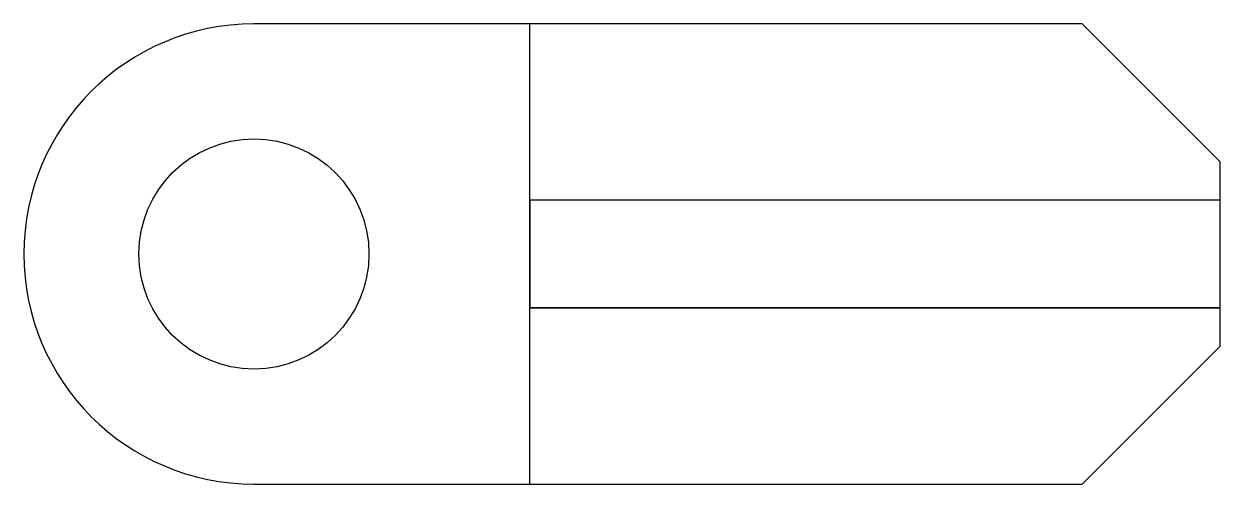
# Model space of a CAD drawing. Header units: millimetres. Extents: x -963.3 to -885.3, y 5456.3 to 5486.3.
import ezdxf

# ---------------------------------------------------------------- set-up
doc = ezdxf.new("R2010")
doc.units = ezdxf.units.MM

msp = doc.modelspace()

# ---------------------------------------------------------------- linework, layer by layer
for p, q in [((-930.252, 5486.316), (-948.252, 5486.316)), ((-930.252, 5456.316), (-930.252, 5486.316)), ((-894.252, 5486.316), (-930.252, 5486.316)), ((-894.252, 5486.316), (-885.252, 5477.316)), ((-885.252, 5465.316), (-885.252, 5477.316)), ((-885.252, 5474.816), (-930.252, 5474.816)), ((-930.252, 5474.816), (-930.252, 5467.816)), ((-885.252, 5467.816), (-885.252, 5474.816)), ((-885.252, 5467.816), (-930.252, 5467.816)), ((-930.252, 5467.816), (-885.252, 5467.816)), ((-885.252, 5465.316), (-885.252, 5467.816)), ((-885.252, 5465.316), (-894.252, 5456.316)), ((-948.252, 5456.316), (-930.252, 5456.316)), ((-930.252, 5456.316), (-894.252, 5456.316))]:
    msp.add_line(p, q)
msp.add_circle((-948.252, 5471.316), 7.5)
msp.add_arc((-948.252, 5471.316), 15, 90, 270)

doc.saveas('drawing.dxf')
